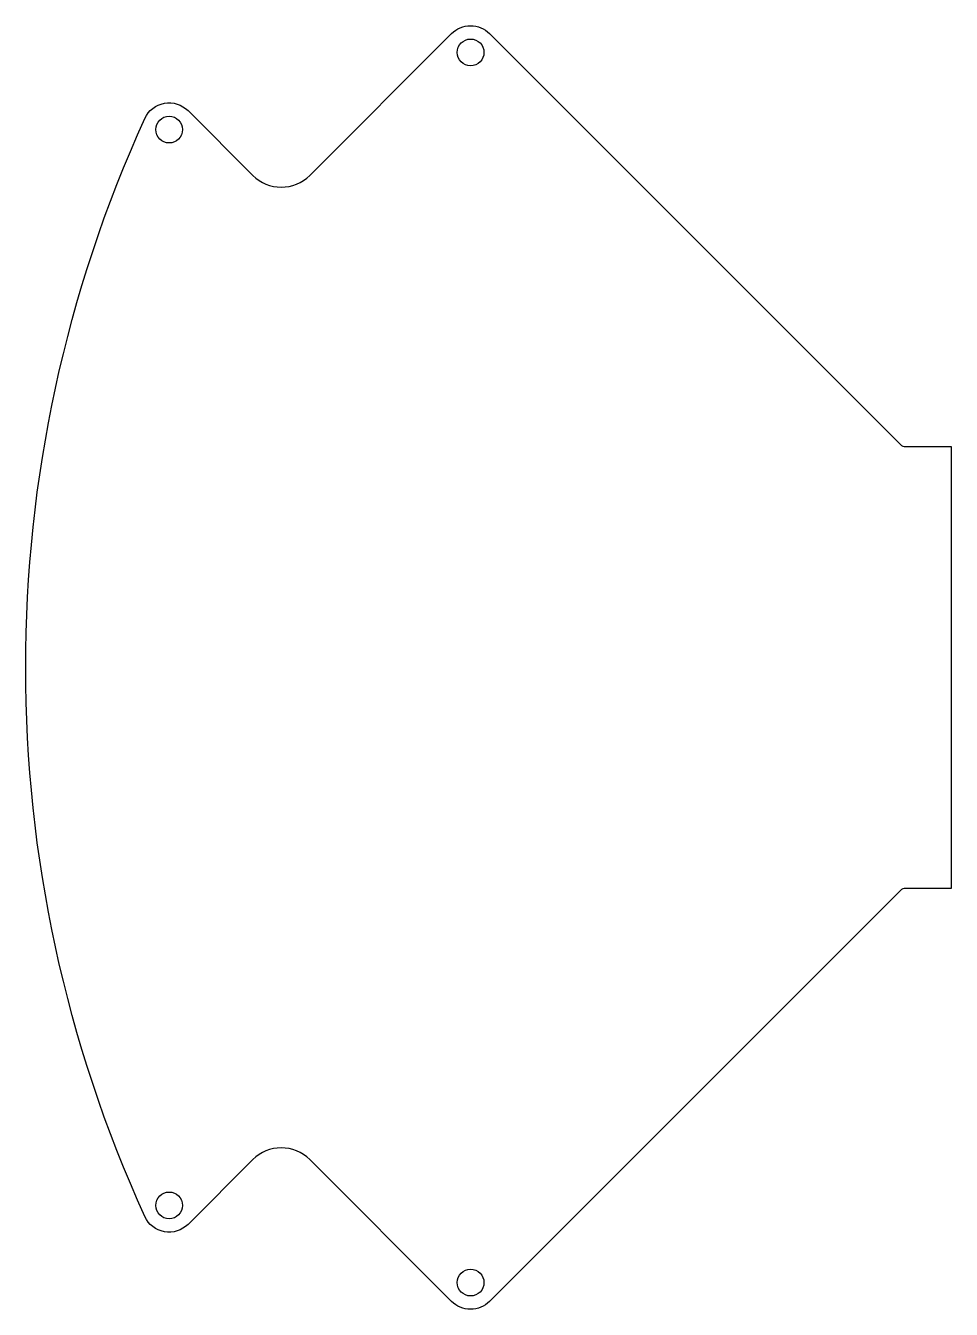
# Model space of a CAD drawing. Header units: inches. Extents: x 0 to 69.2, y -48 to 48.
import ezdxf

# ---------------------------------------------------------------- set-up
doc = ezdxf.new("R2010")
doc.units = ezdxf.units.IN
doc.header["$MEASUREMENT"] = 0
doc.layers.add('基板', color=4, linetype='Continuous')

msp = doc.modelspace()

# ---------------------------------------------------------------- linework, layer by layer
at = {"layer": '基板'}
msp.add_lwpolyline([(69.153, -16.51), (65.619, -16.51, 0.198912), (65.442, -16.583), (34.65, -47.375, -0.414214), (31.822, -47.375), (21.216, -36.77, 0.414214), (16.973, -36.77), (12.132, -41.61, -0.523448), (8.898, -41.025, -0.216949), (8.898, 41.025, -0.523448), (12.132, 41.61), (16.973, 36.77, 0.414214), (21.216, 36.77), (31.822, 47.375, -0.414214), (34.65, 47.375), (65.442, 16.583, 0.198912), (65.619, 16.51), (69.153, 16.51)], format="xyb", close=True, dxfattribs=at)
for centre in [(33.236, 45.961), (10.718, 40.196), (10.718, -40.196), (33.236, -45.961)]:
    msp.add_circle(centre, 1, dxfattribs=at)

doc.saveas('drawing.dxf')
